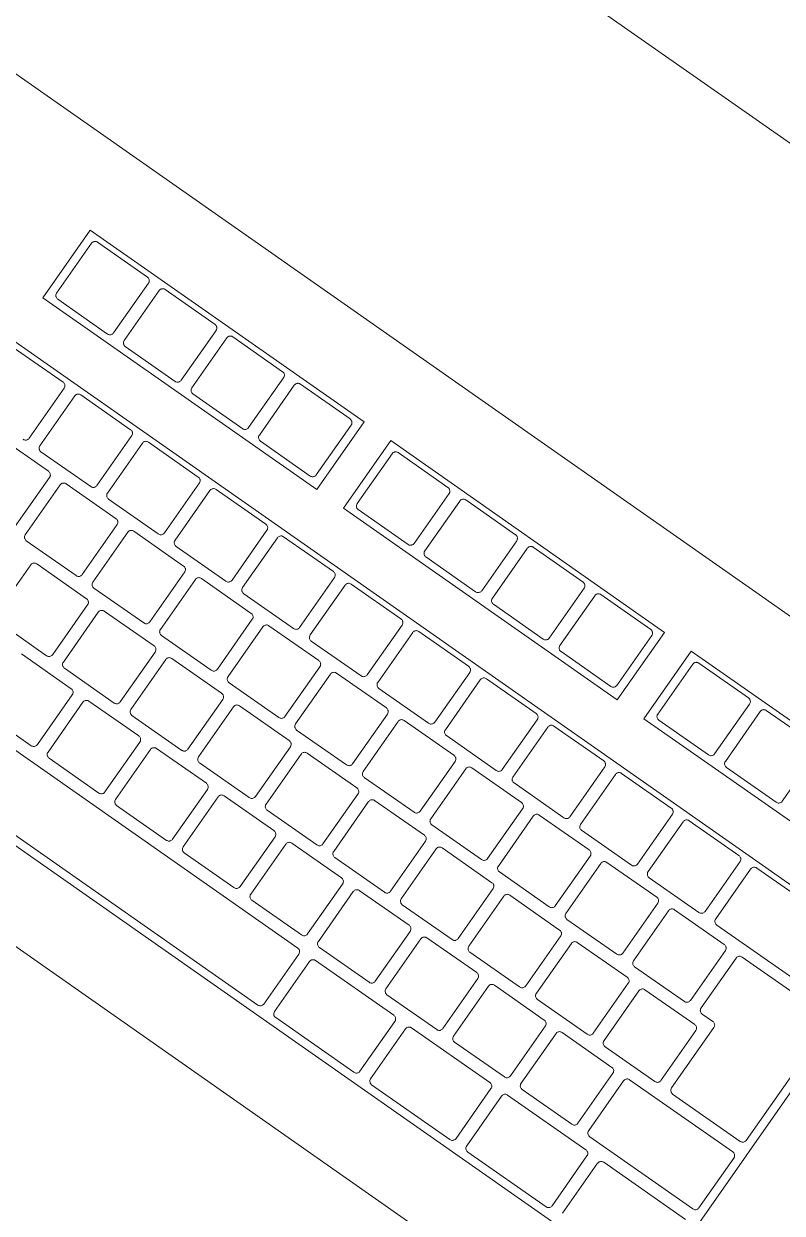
# Model space of a CAD drawing. Header units: inches. Extents: x 1 to 4637, y -664 to 702.
# Drawn here: x 2221.62 to 2228.5, y 386.54 to 397.32 of the extents above; entities that cross this region are included whole.
import ezdxf

# ---------------------------------------------------------------- set-up
doc = ezdxf.new("R2010")
doc.units = ezdxf.units.IN
doc.header["$MEASUREMENT"] = 0
doc.layers.add('I-FURN', color=30, linetype='Continuous', lineweight=9)

# ---------------------------------------------------------------- blocks, each defined once
blk = doc.blocks.new('Desk - Group 1 - No Side Chairs-2319773-New Construction - Tel_Data_Elec Plan')
at = {"layer": 'I-FURN'}
for p, q in [((28.985, -12.511), (14.15, -2.123)), ((16.832, -9.48), (18.977, -6.417)), ((18.977, -6.417), (28.201, -12.875)), ((19.409, -7.584), (18.667, -7.065)), ((18.229, -7.623), (18.545, -7.171)), ((18.6, -7.161), (19.535, -7.816)), ((19.781, -7.122), (19.464, -7.575)), ((19.561, -7.642), (19.877, -7.19)), ((19.932, -7.18), (20.642, -7.677)), ((10.432, -7.432), (25.267, -17.82)), ((19.174, -8.332), (18.238, -7.678)), ((20.28, -8.194), (19.57, -7.697)), ((20.651, -7.732), (20.335, -8.184)), ((17.371, -8.848), (18.116, -7.783)), ((18.171, -7.774), (18.784, -8.203)), ((19.545, -7.871), (19.229, -8.323)), ((20.432, -8.252), (20.748, -7.8)), ((20.803, -7.79), (21.513, -8.287)), ((19.325, -8.391), (19.642, -7.938)), ((19.697, -7.929), (20.148, -8.245)), ((18.794, -8.258), (18.41, -8.806)), ((20.158, -8.3), (19.841, -8.752)), ((18.574, -8.778), (18.89, -8.325)), ((18.945, -8.316), (19.397, -8.632)), ((19.938, -8.82), (20.255, -8.367)), ((20.309, -8.358), (20.761, -8.674)), ((21.151, -8.804), (20.441, -8.307)), ((21.522, -8.342), (21.206, -8.794)), ((21.302, -8.862), (21.619, -8.41)), ((21.674, -8.4), (22.383, -8.897)), ((19.786, -8.762), (19.335, -8.445)), ((19.406, -8.687), (19.09, -9.139)), ((20.771, -8.729), (20.454, -9.181)), ((19.035, -9.148), (18.583, -8.832)), ((19.186, -9.207), (19.503, -8.754)), ((19.558, -8.745), (20.009, -9.061)), ((20.551, -9.249), (20.867, -8.796)), ((20.922, -8.787), (21.374, -9.103)), ((18.154, -9.445), (17.38, -8.903)), ((18.419, -8.861), (18.516, -8.928)), ((20.399, -9.191), (19.948, -8.874)), ((22.022, -9.413), (21.312, -8.917)), ((17.319, -8.99), (18.384, -9.735)), ((18.526, -8.983), (18.209, -9.435)), ((18.306, -9.503), (18.623, -9.051)), ((18.677, -9.041), (19.129, -9.357)), ((22.393, -8.952), (22.076, -9.404)), ((22.173, -9.471), (22.49, -9.019)), ((22.545, -9.01), (25.608, -11.155)), ((20.019, -9.116), (19.702, -9.568)), ((21.383, -9.158), (21.067, -9.61)), ((19.648, -9.578), (19.196, -9.261)), ((19.799, -9.636), (20.116, -9.183)), ((20.171, -9.174), (20.622, -9.49)), ((21.164, -9.678), (21.48, -9.226)), ((21.535, -9.216), (21.986, -9.532)), ((21.012, -9.62), (20.56, -9.304)), ((26.055, -15.939), (16.832, -9.48)), ((19.139, -9.412), (18.822, -9.864)), ((18.919, -9.932), (19.235, -9.48)), ((19.29, -9.47), (19.742, -9.786)), ((18.022, -10.252), (16.958, -9.507)), ((18.767, -9.874), (18.316, -9.558)), ((20.632, -9.545), (20.315, -9.997)), ((21.996, -9.587), (21.68, -10.039)), ((25.247, -11.672), (22.183, -9.526)), ((20.26, -10.007), (19.809, -9.69)), ((20.412, -10.065), (20.729, -9.612)), ((20.783, -9.603), (21.235, -9.919)), ((21.776, -10.107), (22.093, -9.655)), ((22.148, -9.645), (22.599, -9.961)), ((18.393, -9.79), (18.077, -10.242)), ((21.625, -10.049), (21.173, -9.733)), ((16.561, -9.867), (19.044, -11.606)), ((18.173, -10.31), (18.49, -9.858)), ((18.545, -9.848), (18.996, -10.164)), ((19.751, -9.841), (19.435, -10.294)), ((19.531, -10.361), (19.848, -9.909)), ((19.903, -9.899), (20.354, -10.216)), ((19.38, -10.303), (18.928, -9.987)), ((21.245, -9.974), (20.928, -10.426)), ((22.609, -10.016), (22.292, -10.468)), ((20.873, -10.436), (20.422, -10.119)), ((21.025, -10.494), (21.341, -10.042)), ((21.396, -10.032), (21.848, -10.348)), ((22.389, -10.536), (22.706, -10.084)), ((22.761, -10.074), (23.212, -10.39)), ((19.006, -10.219), (18.689, -10.671)), ((22.237, -10.478), (21.786, -10.162)), ((18.786, -10.739), (19.103, -10.287)), ((19.158, -10.277), (19.609, -10.594)), ((20.364, -10.27), (20.047, -10.723)), ((20.144, -10.79), (20.461, -10.338)), ((20.516, -10.328), (20.967, -10.645)), ((18.635, -10.681), (18.183, -10.365)), ((19.993, -10.732), (19.541, -10.416)), ((21.857, -10.403), (21.541, -10.855)), ((23.222, -10.445), (22.905, -10.897)), ((18.615, -12.219), (16.132, -10.48)), ((21.486, -10.865), (21.034, -10.549)), ((21.637, -10.923), (21.954, -10.471)), ((22.009, -10.461), (22.46, -10.777)), ((23.002, -10.965), (23.318, -10.513)), ((23.373, -10.503), (23.825, -10.819)), ((19.619, -10.648), (19.302, -11.101)), ((22.85, -10.907), (22.399, -10.591)), ((19.399, -11.168), (19.716, -10.716)), ((19.77, -10.706), (20.222, -11.023)), ((20.977, -10.699), (20.66, -11.152)), ((20.757, -11.219), (21.074, -10.767)), ((21.128, -10.758), (21.58, -11.074)), ((17.473, -11.31), (17.79, -10.858)), ((17.845, -10.848), (18.296, -11.164)), ((19.247, -11.11), (18.796, -10.794)), ((20.605, -11.161), (20.154, -10.845)), ((22.47, -10.832), (22.153, -11.284)), ((22.622, -10.89), (23.073, -11.206)), ((23.834, -10.874), (23.518, -11.326)), ((22.311, -20.037), (9.36, -10.969)), ((22.099, -11.294), (21.647, -10.978)), ((22.25, -11.352), (22.567, -10.9)), ((23.615, -11.394), (23.931, -10.942)), ((23.986, -10.932), (24.438, -11.248)), ((20.232, -11.077), (19.915, -11.53)), ((23.463, -11.336), (23.011, -11.02)), ((20.012, -11.597), (20.328, -11.145)), ((20.383, -11.135), (20.835, -11.452)), ((21.59, -11.128), (21.273, -11.581)), ((21.37, -11.648), (21.686, -11.196)), ((21.741, -11.187), (22.193, -11.503)), ((18.306, -11.219), (17.989, -11.671)), ((18.086, -11.739), (18.403, -11.287)), ((18.458, -11.277), (18.909, -11.593)), ((19.86, -11.539), (19.409, -11.223)), ((21.218, -11.59), (20.767, -11.274)), ((23.083, -11.261), (22.766, -11.713)), ((23.234, -11.319), (23.686, -11.635)), ((24.447, -11.303), (24.131, -11.755)), ((17.935, -11.681), (17.483, -11.365)), ((22.711, -11.723), (22.26, -11.407)), ((22.863, -11.781), (23.18, -11.329)), ((24.227, -11.823), (24.544, -11.371)), ((24.599, -11.361), (25.05, -11.677)), ((20.844, -11.506), (20.528, -11.959)), ((24.076, -11.765), (23.624, -11.449)), ((19.044, -11.606), (18.615, -12.219)), ((20.624, -12.026), (20.941, -11.574)), ((20.996, -11.565), (21.447, -11.881)), ((22.202, -11.558), (21.886, -12.01)), ((21.982, -12.077), (22.299, -11.625)), ((22.354, -11.616), (22.805, -11.932)), ((18.919, -11.648), (18.602, -12.1)), ((20.473, -11.968), (20.021, -11.652)), ((21.831, -12.019), (21.379, -11.703)), ((23.696, -11.69), (23.379, -12.142)), ((23.847, -11.748), (24.299, -12.064)), ((18.547, -12.11), (18.096, -11.794)), ((18.857, -12.388), (19.286, -11.776)), ((19.286, -11.776), (21.769, -13.514)), ((23.324, -12.152), (22.873, -11.836)), ((23.476, -12.21), (23.792, -11.758)), ((18.973, -12.36), (19.29, -11.908)), ((19.344, -11.898), (19.796, -12.214)), ((21.457, -11.935), (21.14, -12.388)), ((24.688, -12.194), (24.237, -11.878)), ((21.237, -12.455), (21.554, -12.003)), ((21.609, -11.994), (22.06, -12.31)), ((22.815, -11.987), (22.498, -12.439)), ((22.595, -12.507), (22.912, -12.054)), ((22.967, -12.045), (23.418, -12.361)), ((21.086, -12.397), (20.634, -12.081)), ((22.444, -12.448), (21.992, -12.132)), ((24.308, -12.119), (23.992, -12.571)), ((24.46, -12.177), (24.911, -12.493)), ((19.806, -12.269), (19.489, -12.721)), ((23.937, -12.581), (23.485, -12.265)), ((24.088, -12.639), (24.405, -12.187)), ((21.34, -14.127), (18.857, -12.388)), ((19.586, -12.789), (19.902, -12.337)), ((19.957, -12.327), (20.409, -12.643)), ((22.07, -12.365), (21.753, -12.817)), ((19.434, -12.731), (18.983, -12.415)), ((21.85, -12.885), (22.167, -12.432)), ((22.221, -12.423), (22.673, -12.739)), ((23.428, -12.416), (23.111, -12.868)), ((23.208, -12.936), (23.525, -12.483)), ((23.579, -12.474), (24.031, -12.79)), ((21.698, -12.826), (21.247, -12.51)), ((23.056, -12.878), (22.605, -12.561)), ((24.921, -12.548), (24.604, -13)), ((20.418, -12.698), (20.102, -13.15)), ((24.55, -13.01), (24.098, -12.694)), ((20.198, -13.218), (20.515, -12.766)), ((20.57, -12.756), (21.021, -13.072)), ((22.683, -12.794), (22.366, -13.246)), ((20.047, -13.16), (19.595, -12.844)), ((22.311, -13.255), (21.86, -12.939)), ((22.463, -13.314), (22.779, -12.861)), ((22.834, -12.852), (23.286, -13.168)), ((24.041, -12.845), (23.724, -13.297)), ((23.821, -13.365), (24.137, -12.912)), ((24.192, -12.903), (24.644, -13.219)), ((23.669, -13.307), (23.218, -12.99)), ((21.031, -13.127), (20.714, -13.579)), ((20.811, -13.647), (21.128, -13.195)), ((21.183, -13.185), (21.634, -13.501)), ((23.295, -13.223), (22.979, -13.675)), ((20.66, -13.589), (20.208, -13.273)), ((22.924, -13.685), (22.472, -13.368)), ((23.075, -13.743), (23.392, -13.29)), ((23.447, -13.281), (23.898, -13.597)), ((24.653, -13.274), (24.337, -13.726)), ((24.433, -13.794), (24.75, -13.341)), ((24.282, -13.736), (23.83, -13.419)), ((21.644, -13.556), (21.327, -14.008)), ((21.769, -13.514), (21.34, -14.127)), ((21.582, -14.296), (22.011, -13.684)), ((22.011, -13.684), (24.494, -15.422)), ((23.908, -13.652), (23.591, -14.104)), ((21.272, -14.018), (20.821, -13.702)), ((23.537, -14.114), (23.085, -13.797)), ((23.688, -14.172), (24.005, -13.719)), ((24.06, -13.71), (24.511, -14.026)), ((21.698, -14.268), (22.015, -13.816)), ((22.07, -13.806), (22.521, -14.122)), ((24.895, -14.165), (24.443, -13.849)), ((24.521, -14.081), (24.204, -14.533)), ((22.531, -14.177), (22.214, -14.629)), ((24.149, -14.543), (23.698, -14.226)), ((24.301, -14.601), (24.618, -14.149)), ((24.065, -16.035), (21.582, -14.296)), ((22.159, -14.639), (21.708, -14.323)), ((22.311, -14.697), (22.628, -14.245)), ((22.682, -14.235), (23.134, -14.551)), ((23.144, -14.606), (22.827, -15.059)), ((23.295, -14.664), (23.747, -14.981)), ((24.762, -14.972), (24.311, -14.656)), ((22.772, -15.068), (22.321, -14.752)), ((22.924, -15.126), (23.24, -14.674)), ((23.756, -15.035), (23.44, -15.488)), ((23.908, -15.093), (24.359, -15.41)), ((23.385, -15.497), (22.933, -15.181)), ((23.536, -15.555), (23.853, -15.103)), ((24.369, -15.464), (24.052, -15.917)), ((24.494, -15.422), (24.065, -16.035)), ((23.998, -15.926), (23.546, -15.61))]:
    blk.add_line(p, q, dxfattribs=at)
for points in [[(18.545, -7.171), (18.548, -7.167), (18.554, -7.161), (18.565, -7.155), (18.577, -7.153), (18.589, -7.155), (18.597, -7.159), (18.6, -7.161)], [(19.877, -7.19), (19.88, -7.187), (19.886, -7.181), (19.897, -7.175), (19.909, -7.173), (19.921, -7.174), (19.929, -7.178), (19.932, -7.18)], [(19.464, -7.575), (19.462, -7.578), (19.456, -7.584), (19.445, -7.59), (19.433, -7.592), (19.42, -7.59), (19.413, -7.587), (19.409, -7.584)], [(18.116, -7.783), (18.119, -7.78), (18.124, -7.774), (18.135, -7.768), (18.148, -7.766), (18.16, -7.768), (18.168, -7.771), (18.171, -7.774)], [(20.748, -7.8), (20.751, -7.796), (20.756, -7.79), (20.767, -7.785), (20.78, -7.782), (20.792, -7.784), (20.8, -7.788), (20.803, -7.79)], [(19.642, -7.938), (19.644, -7.935), (19.65, -7.929), (19.661, -7.923), (19.673, -7.921), (19.686, -7.923), (19.693, -7.926), (19.697, -7.929)], [(20.335, -8.184), (20.332, -8.188), (20.327, -8.194), (20.316, -8.2), (20.303, -8.202), (20.291, -8.2), (20.283, -8.196), (20.28, -8.194)], [(18.89, -8.325), (18.893, -8.322), (18.898, -8.316), (18.91, -8.31), (18.922, -8.308), (18.934, -8.31), (18.942, -8.313), (18.945, -8.316)], [(19.229, -8.323), (19.226, -8.326), (19.22, -8.332), (19.209, -8.338), (19.197, -8.34), (19.185, -8.339), (19.177, -8.335), (19.174, -8.332)], [(20.255, -8.367), (20.257, -8.364), (20.263, -8.358), (20.274, -8.352), (20.286, -8.35), (20.299, -8.352), (20.306, -8.355), (20.309, -8.358)], [(21.619, -8.41), (21.621, -8.406), (21.627, -8.4), (21.638, -8.394), (21.651, -8.392), (21.663, -8.394), (21.67, -8.398), (21.674, -8.4)], [(18.41, -8.806), (18.407, -8.809), (18.404, -8.817), (18.402, -8.829), (18.404, -8.841), (18.41, -8.852), (18.416, -8.858), (18.419, -8.861)], [(19.503, -8.754), (19.505, -8.751), (19.511, -8.745), (19.522, -8.739), (19.535, -8.737), (19.547, -8.739), (19.555, -8.742), (19.558, -8.745)], [(19.841, -8.752), (19.839, -8.755), (19.833, -8.761), (19.822, -8.767), (19.81, -8.769), (19.797, -8.768), (19.79, -8.764), (19.786, -8.762)], [(20.867, -8.796), (20.87, -8.793), (20.876, -8.787), (20.887, -8.781), (20.899, -8.779), (20.911, -8.781), (20.919, -8.784), (20.922, -8.787)], [(21.206, -8.794), (21.203, -8.797), (21.197, -8.803), (21.186, -8.809), (21.174, -8.811), (21.162, -8.81), (21.154, -8.806), (21.151, -8.804)], [(18.623, -9.051), (18.625, -9.048), (18.631, -9.042), (18.642, -9.036), (18.654, -9.034), (18.666, -9.035), (18.674, -9.039), (18.677, -9.041)], [(22.49, -9.019), (22.492, -9.016), (22.498, -9.01), (22.509, -9.004), (22.521, -9.002), (22.534, -9.004), (22.541, -9.007), (22.545, -9.01)], [(19.09, -9.139), (19.087, -9.142), (19.082, -9.148), (19.071, -9.154), (19.058, -9.156), (19.046, -9.155), (19.038, -9.151), (19.035, -9.148)], [(20.116, -9.183), (20.118, -9.18), (20.124, -9.174), (20.135, -9.168), (20.147, -9.166), (20.16, -9.168), (20.167, -9.171), (20.171, -9.174)], [(20.454, -9.181), (20.452, -9.184), (20.446, -9.19), (20.435, -9.196), (20.423, -9.198), (20.41, -9.197), (20.403, -9.193), (20.399, -9.191)], [(21.48, -9.226), (21.483, -9.222), (21.488, -9.216), (21.499, -9.21), (21.512, -9.208), (21.524, -9.21), (21.532, -9.213), (21.535, -9.216)], [(18.209, -9.435), (18.207, -9.439), (18.201, -9.445), (18.19, -9.451), (18.178, -9.453), (18.165, -9.451), (18.158, -9.447), (18.154, -9.445)], [(19.235, -9.48), (19.238, -9.477), (19.243, -9.471), (19.254, -9.465), (19.267, -9.463), (19.279, -9.464), (19.287, -9.468), (19.29, -9.47)], [(22.076, -9.404), (22.074, -9.407), (22.068, -9.413), (22.057, -9.419), (22.045, -9.421), (22.032, -9.419), (22.025, -9.416), (22.022, -9.413)], [(19.702, -9.568), (19.7, -9.571), (19.694, -9.577), (19.683, -9.583), (19.671, -9.585), (19.659, -9.584), (19.651, -9.58), (19.648, -9.578)], [(20.729, -9.612), (20.731, -9.609), (20.737, -9.603), (20.748, -9.597), (20.76, -9.595), (20.773, -9.597), (20.78, -9.6), (20.783, -9.603)], [(21.067, -9.61), (21.064, -9.613), (21.059, -9.619), (21.048, -9.625), (21.035, -9.627), (21.023, -9.626), (21.015, -9.622), (21.012, -9.62)], [(22.093, -9.655), (22.095, -9.651), (22.101, -9.645), (22.112, -9.639), (22.124, -9.637), (22.137, -9.639), (22.144, -9.643), (22.148, -9.645)], [(18.49, -9.858), (18.492, -9.855), (18.498, -9.849), (18.509, -9.843), (18.521, -9.841), (18.534, -9.842), (18.541, -9.846), (18.545, -9.848)], [(18.822, -9.864), (18.82, -9.868), (18.814, -9.874), (18.803, -9.88), (18.791, -9.882), (18.778, -9.88), (18.77, -9.877), (18.767, -9.874)], [(19.848, -9.909), (19.85, -9.906), (19.856, -9.9), (19.867, -9.894), (19.879, -9.892), (19.892, -9.893), (19.899, -9.897), (19.903, -9.899)], [(20.315, -9.997), (20.313, -10), (20.307, -10.006), (20.296, -10.012), (20.284, -10.014), (20.271, -10.013), (20.264, -10.009), (20.26, -10.007)], [(21.341, -10.042), (21.344, -10.038), (21.349, -10.032), (21.361, -10.026), (21.373, -10.024), (21.385, -10.026), (21.393, -10.029), (21.396, -10.032)], [(21.68, -10.039), (21.677, -10.042), (21.671, -10.048), (21.66, -10.054), (21.648, -10.056), (21.636, -10.055), (21.628, -10.051), (21.625, -10.049)], [(22.706, -10.084), (22.708, -10.08), (22.714, -10.074), (22.725, -10.068), (22.737, -10.066), (22.75, -10.068), (22.757, -10.072), (22.761, -10.074)], [(18.077, -10.242), (18.074, -10.246), (18.069, -10.252), (18.058, -10.258), (18.045, -10.26), (18.033, -10.258), (18.025, -10.255), (18.022, -10.252)], [(19.103, -10.287), (19.105, -10.284), (19.111, -10.278), (19.122, -10.272), (19.134, -10.27), (19.147, -10.271), (19.154, -10.275), (19.158, -10.277)], [(19.435, -10.294), (19.432, -10.297), (19.427, -10.303), (19.416, -10.309), (19.403, -10.311), (19.391, -10.309), (19.383, -10.306), (19.38, -10.303)], [(20.461, -10.338), (20.463, -10.335), (20.469, -10.329), (20.48, -10.323), (20.492, -10.321), (20.505, -10.322), (20.512, -10.326), (20.516, -10.328)], [(20.928, -10.426), (20.926, -10.429), (20.92, -10.435), (20.909, -10.441), (20.897, -10.443), (20.884, -10.442), (20.877, -10.438), (20.873, -10.436)], [(21.954, -10.471), (21.956, -10.467), (21.962, -10.461), (21.973, -10.455), (21.986, -10.453), (21.998, -10.455), (22.006, -10.459), (22.009, -10.461)], [(22.292, -10.468), (22.29, -10.471), (22.284, -10.477), (22.273, -10.483), (22.261, -10.486), (22.248, -10.484), (22.241, -10.48), (22.237, -10.478)], [(23.318, -10.513), (23.321, -10.509), (23.327, -10.503), (23.338, -10.497), (23.35, -10.495), (23.362, -10.497), (23.37, -10.501), (23.373, -10.503)], [(18.689, -10.671), (18.687, -10.675), (18.681, -10.681), (18.67, -10.687), (18.658, -10.689), (18.646, -10.687), (18.638, -10.684), (18.635, -10.681)], [(19.716, -10.716), (19.718, -10.713), (19.724, -10.707), (19.735, -10.701), (19.747, -10.699), (19.759, -10.7), (19.767, -10.704), (19.77, -10.706)], [(20.047, -10.723), (20.045, -10.726), (20.039, -10.732), (20.028, -10.738), (20.016, -10.74), (20.004, -10.738), (19.996, -10.735), (19.993, -10.732)], [(21.074, -10.767), (21.076, -10.764), (21.082, -10.758), (21.093, -10.752), (21.105, -10.75), (21.117, -10.751), (21.125, -10.755), (21.128, -10.758)], [(17.79, -10.858), (17.792, -10.854), (17.798, -10.848), (17.809, -10.843), (17.821, -10.84), (17.834, -10.842), (17.841, -10.846), (17.845, -10.848)], [(21.541, -10.855), (21.538, -10.858), (21.533, -10.864), (21.522, -10.87), (21.509, -10.872), (21.497, -10.871), (21.489, -10.867), (21.486, -10.865)], [(22.567, -10.9), (22.569, -10.896), (22.575, -10.89), (22.586, -10.884), (22.598, -10.882), (22.611, -10.884), (22.618, -10.888), (22.622, -10.89)], [(22.905, -10.897), (22.903, -10.901), (22.897, -10.907), (22.886, -10.912), (22.874, -10.915), (22.861, -10.913), (22.854, -10.909), (22.85, -10.907)], [(23.931, -10.942), (23.934, -10.938), (23.939, -10.932), (23.95, -10.926), (23.963, -10.924), (23.975, -10.926), (23.983, -10.93), (23.986, -10.932)], [(19.302, -11.101), (19.3, -11.104), (19.294, -11.11), (19.283, -11.116), (19.271, -11.118), (19.258, -11.116), (19.251, -11.113), (19.247, -11.11)], [(20.328, -11.145), (20.331, -11.142), (20.336, -11.136), (20.347, -11.13), (20.36, -11.128), (20.372, -11.129), (20.38, -11.133), (20.383, -11.135)], [(20.66, -11.152), (20.658, -11.155), (20.652, -11.161), (20.641, -11.167), (20.629, -11.169), (20.616, -11.167), (20.609, -11.164), (20.605, -11.161)], [(21.686, -11.196), (21.689, -11.193), (21.694, -11.187), (21.705, -11.181), (21.718, -11.179), (21.73, -11.181), (21.738, -11.184), (21.741, -11.187)], [(18.403, -11.287), (18.405, -11.283), (18.411, -11.278), (18.422, -11.272), (18.434, -11.269), (18.446, -11.271), (18.454, -11.275), (18.458, -11.277)], [(22.153, -11.284), (22.151, -11.287), (22.145, -11.293), (22.134, -11.299), (22.122, -11.302), (22.11, -11.3), (22.102, -11.296), (22.099, -11.294)], [(23.18, -11.329), (23.182, -11.325), (23.188, -11.319), (23.199, -11.313), (23.211, -11.311), (23.224, -11.313), (23.231, -11.317), (23.234, -11.319)], [(23.518, -11.326), (23.515, -11.33), (23.51, -11.336), (23.499, -11.341), (23.486, -11.344), (23.474, -11.342), (23.466, -11.338), (23.463, -11.336)], [(24.544, -11.371), (24.546, -11.367), (24.552, -11.361), (24.563, -11.356), (24.575, -11.353), (24.588, -11.355), (24.595, -11.359), (24.599, -11.361)], [(19.915, -11.53), (19.913, -11.533), (19.907, -11.539), (19.896, -11.545), (19.884, -11.547), (19.871, -11.545), (19.863, -11.542), (19.86, -11.539)], [(20.941, -11.574), (20.943, -11.571), (20.949, -11.565), (20.96, -11.559), (20.972, -11.557), (20.985, -11.558), (20.992, -11.562), (20.996, -11.565)], [(21.273, -11.581), (21.271, -11.584), (21.265, -11.59), (21.254, -11.596), (21.242, -11.598), (21.229, -11.596), (21.222, -11.593), (21.218, -11.59)], [(22.299, -11.625), (22.301, -11.622), (22.307, -11.616), (22.318, -11.61), (22.33, -11.608), (22.343, -11.61), (22.35, -11.613), (22.354, -11.616)], [(17.989, -11.671), (17.987, -11.674), (17.983, -11.679), (17.974, -11.685), (17.964, -11.688), (17.954, -11.688), (17.944, -11.686), (17.937, -11.683), (17.935, -11.681)], [(18.096, -11.794), (18.093, -11.792), (18.088, -11.787), (18.082, -11.778), (18.079, -11.768), (18.079, -11.758), (18.081, -11.748), (18.084, -11.742), (18.086, -11.739)], [(22.766, -11.713), (22.764, -11.716), (22.758, -11.722), (22.747, -11.728), (22.735, -11.731), (22.722, -11.729), (22.715, -11.725), (22.711, -11.723)], [(23.792, -11.758), (23.795, -11.754), (23.8, -11.748), (23.812, -11.742), (23.824, -11.74), (23.836, -11.742), (23.844, -11.746), (23.847, -11.748)], [(24.131, -11.755), (24.128, -11.759), (24.122, -11.765), (24.111, -11.77), (24.099, -11.773), (24.087, -11.771), (24.079, -11.767), (24.076, -11.765)], [(19.29, -11.908), (19.292, -11.904), (19.298, -11.899), (19.309, -11.893), (19.321, -11.89), (19.333, -11.892), (19.341, -11.896), (19.344, -11.898)], [(20.528, -11.959), (20.525, -11.962), (20.52, -11.968), (20.509, -11.974), (20.496, -11.976), (20.484, -11.974), (20.476, -11.971), (20.473, -11.968)], [(21.554, -12.003), (21.556, -12), (21.562, -11.994), (21.573, -11.988), (21.585, -11.986), (21.598, -11.988), (21.605, -11.991), (21.609, -11.994)], [(21.886, -12.01), (21.883, -12.013), (21.878, -12.019), (21.867, -12.025), (21.854, -12.027), (21.842, -12.025), (21.834, -12.022), (21.831, -12.019)], [(22.912, -12.054), (22.914, -12.051), (22.92, -12.045), (22.931, -12.039), (22.943, -12.037), (22.956, -12.039), (22.963, -12.042), (22.967, -12.045)], [(18.602, -12.1), (18.6, -12.103), (18.596, -12.108), (18.587, -12.114), (18.577, -12.117), (18.567, -12.117), (18.556, -12.115), (18.55, -12.112), (18.547, -12.11)], [(23.379, -12.142), (23.377, -12.146), (23.371, -12.152), (23.36, -12.157), (23.348, -12.16), (23.335, -12.158), (23.328, -12.154), (23.324, -12.152)], [(24.405, -12.187), (24.407, -12.183), (24.413, -12.177), (24.424, -12.172), (24.437, -12.169), (24.449, -12.171), (24.457, -12.175), (24.46, -12.177)], [(18.983, -12.415), (18.98, -12.413), (18.975, -12.408), (18.969, -12.399), (18.966, -12.389), (18.966, -12.379), (18.968, -12.369), (18.971, -12.363), (18.973, -12.36)], [(19.902, -12.337), (19.905, -12.334), (19.91, -12.328), (19.921, -12.322), (19.934, -12.319), (19.946, -12.321), (19.954, -12.325), (19.957, -12.327)], [(21.14, -12.388), (21.138, -12.391), (21.132, -12.397), (21.121, -12.403), (21.109, -12.405), (21.097, -12.403), (21.089, -12.4), (21.086, -12.397)], [(22.167, -12.432), (22.169, -12.429), (22.175, -12.423), (22.186, -12.417), (22.198, -12.415), (22.21, -12.417), (22.218, -12.42), (22.221, -12.423)], [(22.498, -12.439), (22.496, -12.442), (22.49, -12.448), (22.479, -12.454), (22.467, -12.456), (22.455, -12.455), (22.447, -12.451), (22.444, -12.448)], [(23.525, -12.483), (23.527, -12.48), (23.533, -12.474), (23.544, -12.468), (23.556, -12.466), (23.568, -12.468), (23.576, -12.471), (23.579, -12.474)], [(23.992, -12.571), (23.989, -12.575), (23.984, -12.581), (23.973, -12.586), (23.96, -12.589), (23.948, -12.587), (23.94, -12.583), (23.937, -12.581)], [(19.489, -12.721), (19.487, -12.724), (19.482, -12.729), (19.474, -12.735), (19.464, -12.738), (19.454, -12.738), (19.443, -12.736), (19.437, -12.733), (19.434, -12.731)], [(19.595, -12.844), (19.593, -12.842), (19.587, -12.837), (19.582, -12.828), (19.579, -12.818), (19.578, -12.808), (19.581, -12.798), (19.584, -12.792), (19.586, -12.789)], [(20.515, -12.766), (20.517, -12.763), (20.523, -12.757), (20.534, -12.751), (20.546, -12.748), (20.559, -12.75), (20.567, -12.754), (20.57, -12.756)], [(21.753, -12.817), (21.751, -12.82), (21.745, -12.826), (21.734, -12.832), (21.722, -12.834), (21.709, -12.833), (21.702, -12.829), (21.698, -12.826)], [(22.779, -12.861), (22.782, -12.858), (22.787, -12.852), (22.798, -12.846), (22.811, -12.844), (22.823, -12.846), (22.831, -12.849), (22.834, -12.852)], [(23.111, -12.868), (23.109, -12.871), (23.103, -12.877), (23.092, -12.883), (23.08, -12.885), (23.067, -12.884), (23.06, -12.88), (23.056, -12.878)], [(24.137, -12.912), (24.14, -12.909), (24.145, -12.903), (24.156, -12.897), (24.169, -12.895), (24.181, -12.897), (24.189, -12.9), (24.192, -12.903)], [(24.604, -13), (24.602, -13.004), (24.596, -13.01), (24.585, -13.016), (24.573, -13.018), (24.561, -13.016), (24.553, -13.012), (24.55, -13.01)], [(20.102, -13.15), (20.1, -13.153), (20.095, -13.158), (20.087, -13.164), (20.077, -13.167), (20.066, -13.167), (20.056, -13.165), (20.05, -13.162), (20.047, -13.16)], [(20.208, -13.273), (20.205, -13.271), (20.2, -13.266), (20.194, -13.257), (20.191, -13.247), (20.191, -13.237), (20.193, -13.227), (20.197, -13.221), (20.198, -13.218)], [(21.128, -13.195), (21.13, -13.192), (21.136, -13.186), (21.147, -13.18), (21.159, -13.178), (21.172, -13.179), (21.179, -13.183), (21.183, -13.185)], [(22.366, -13.246), (22.364, -13.249), (22.358, -13.255), (22.347, -13.261), (22.335, -13.263), (22.322, -13.262), (22.315, -13.258), (22.311, -13.255)], [(23.392, -13.29), (23.394, -13.287), (23.4, -13.281), (23.411, -13.275), (23.423, -13.273), (23.436, -13.275), (23.443, -13.278), (23.447, -13.281)], [(23.724, -13.297), (23.722, -13.3), (23.716, -13.306), (23.705, -13.312), (23.693, -13.314), (23.68, -13.313), (23.673, -13.309), (23.669, -13.307)], [(20.714, -13.579), (20.713, -13.582), (20.708, -13.587), (20.699, -13.593), (20.69, -13.596), (20.679, -13.597), (20.669, -13.594), (20.663, -13.591), (20.66, -13.589)], [(20.821, -13.702), (20.818, -13.7), (20.813, -13.695), (20.807, -13.686), (20.804, -13.676), (20.804, -13.666), (20.806, -13.656), (20.809, -13.65), (20.811, -13.647)], [(22.979, -13.675), (22.976, -13.678), (22.971, -13.684), (22.96, -13.69), (22.947, -13.692), (22.935, -13.691), (22.927, -13.687), (22.924, -13.685)], [(22.015, -13.816), (22.017, -13.813), (22.023, -13.807), (22.034, -13.801), (22.046, -13.799), (22.059, -13.8), (22.066, -13.804), (22.07, -13.806)], [(24.005, -13.719), (24.007, -13.716), (24.013, -13.71), (24.024, -13.704), (24.036, -13.702), (24.049, -13.704), (24.056, -13.707), (24.06, -13.71)], [(24.337, -13.726), (24.334, -13.729), (24.329, -13.735), (24.318, -13.741), (24.305, -13.743), (24.293, -13.742), (24.285, -13.738), (24.282, -13.736)], [(21.327, -14.008), (21.325, -14.011), (21.321, -14.016), (21.312, -14.022), (21.302, -14.025), (21.292, -14.026), (21.282, -14.023), (21.275, -14.02), (21.272, -14.018)], [(23.591, -14.104), (23.589, -14.107), (23.583, -14.113), (23.572, -14.119), (23.56, -14.121), (23.548, -14.12), (23.54, -14.116), (23.537, -14.114)], [(22.628, -14.245), (22.63, -14.242), (22.636, -14.236), (22.646, -14.23), (22.659, -14.228), (22.671, -14.229), (22.679, -14.233), (22.682, -14.235)], [(24.618, -14.149), (24.62, -14.145), (24.626, -14.139), (24.637, -14.133), (24.649, -14.131), (24.661, -14.133), (24.669, -14.136), (24.672, -14.139)], [(21.708, -14.323), (21.705, -14.321), (21.7, -14.316), (21.694, -14.307), (21.691, -14.297), (21.691, -14.287), (21.693, -14.277), (21.696, -14.271), (21.698, -14.268)], [(24.204, -14.533), (24.202, -14.536), (24.196, -14.542), (24.185, -14.548), (24.173, -14.55), (24.16, -14.549), (24.153, -14.545), (24.149, -14.543)], [(22.214, -14.629), (22.212, -14.632), (22.208, -14.637), (22.199, -14.643), (22.189, -14.646), (22.179, -14.647), (22.168, -14.644), (22.162, -14.641), (22.159, -14.639)], [(23.24, -14.674), (23.243, -14.671), (23.248, -14.665), (23.259, -14.659), (23.271, -14.657), (23.284, -14.658), (23.292, -14.662), (23.295, -14.664)], [(22.321, -14.752), (22.318, -14.75), (22.312, -14.745), (22.307, -14.736), (22.304, -14.726), (22.303, -14.716), (22.306, -14.706), (22.309, -14.7), (22.311, -14.697)], [(22.827, -15.059), (22.825, -15.061), (22.82, -15.066), (22.812, -15.072), (22.802, -15.075), (22.792, -15.076), (22.781, -15.073), (22.775, -15.07), (22.772, -15.068)], [(23.853, -15.103), (23.855, -15.1), (23.861, -15.094), (23.872, -15.088), (23.884, -15.086), (23.897, -15.087), (23.904, -15.091), (23.908, -15.093)], [(22.933, -15.181), (22.93, -15.179), (22.925, -15.174), (22.92, -15.165), (22.917, -15.155), (22.916, -15.145), (22.919, -15.135), (22.922, -15.129), (22.924, -15.126)], [(23.44, -15.488), (23.438, -15.49), (23.433, -15.495), (23.425, -15.501), (23.415, -15.504), (23.404, -15.505), (23.394, -15.503), (23.388, -15.499), (23.385, -15.497)], [(23.546, -15.61), (23.543, -15.608), (23.538, -15.603), (23.532, -15.594), (23.529, -15.584), (23.529, -15.574), (23.531, -15.564), (23.534, -15.558), (23.536, -15.555)], [(24.052, -15.917), (24.05, -15.919), (24.046, -15.924), (24.037, -15.93), (24.028, -15.933), (24.017, -15.934), (24.007, -15.932), (24, -15.928), (23.998, -15.926)]]:
    blk.add_open_spline(points, degree=3, dxfattribs=at)
for points, knots in [([(18.238, -7.678), (18.235, -7.675), (18.229, -7.669), (18.222, -7.656), (18.221, -7.64), (18.225, -7.628), (18.229, -7.623)], [0, 0, 0, 0, 0.2, 0.4, 0.7, 1, 1, 1, 1]), ([(19.57, -7.697), (19.567, -7.695), (19.561, -7.689), (19.554, -7.676), (19.553, -7.659), (19.557, -7.647), (19.561, -7.642)], [0, 0, 0, 0, 0.2, 0.4, 0.7, 1, 1, 1, 1]), ([(20.642, -7.677), (20.645, -7.68), (20.651, -7.685), (20.658, -7.698), (20.66, -7.715), (20.655, -7.727), (20.651, -7.732)], [0, 0, 0, 0, 0.2, 0.4, 0.7, 1, 1, 1, 1]), ([(19.535, -7.816), (19.539, -7.818), (19.545, -7.824), (19.552, -7.837), (19.553, -7.854), (19.549, -7.866), (19.545, -7.871)], [0, 0, 0, 0, 0.2, 0.4, 0.7, 1, 1, 1, 1]), ([(18.784, -8.203), (18.787, -8.205), (18.793, -8.211), (18.8, -8.224), (18.802, -8.241), (18.797, -8.253), (18.794, -8.258)], [0, 0, 0, 0, 0.2, 0.4, 0.7, 1, 1, 1, 1]), ([(20.148, -8.245), (20.152, -8.247), (20.158, -8.253), (20.165, -8.266), (20.166, -8.283), (20.161, -8.295), (20.158, -8.3)], [0, 0, 0, 0, 0.2, 0.4, 0.7, 1, 1, 1, 1]), ([(20.441, -8.307), (20.438, -8.304), (20.432, -8.299), (20.425, -8.286), (20.423, -8.269), (20.428, -8.257), (20.432, -8.252)], [0, 0, 0, 0, 0.2, 0.4, 0.7, 1, 1, 1, 1]), ([(21.513, -8.287), (21.516, -8.289), (21.522, -8.295), (21.529, -8.308), (21.53, -8.325), (21.526, -8.337), (21.522, -8.342)], [0, 0, 0, 0, 0.2, 0.4, 0.7, 1, 1, 1, 1]), ([(19.335, -8.445), (19.332, -8.443), (19.326, -8.437), (19.319, -8.424), (19.317, -8.407), (19.322, -8.396), (19.325, -8.391)], [0, 0, 0, 0, 0.2, 0.4, 0.7, 1, 1, 1, 1]), ([(19.397, -8.632), (19.4, -8.634), (19.406, -8.64), (19.413, -8.653), (19.415, -8.67), (19.41, -8.682), (19.406, -8.687)], [0, 0, 0, 0, 0.2, 0.4, 0.7, 1, 1, 1, 1]), ([(20.761, -8.674), (20.764, -8.676), (20.77, -8.682), (20.777, -8.695), (20.779, -8.712), (20.774, -8.724), (20.771, -8.729)], [0, 0, 0, 0, 0.2, 0.4, 0.7, 1, 1, 1, 1]), ([(18.583, -8.832), (18.58, -8.83), (18.574, -8.824), (18.569, -8.814), (18.566, -8.804), (18.567, -8.791), (18.57, -8.783), (18.574, -8.778)], [0, 0, 0, 0, 0.2, 0.4, 0.55, 0.7, 1, 1, 1, 1]), ([(19.948, -8.874), (19.944, -8.872), (19.938, -8.866), (19.931, -8.853), (19.93, -8.836), (19.934, -8.825), (19.938, -8.82)], [0, 0, 0, 0, 0.2, 0.4, 0.7, 1, 1, 1, 1]), ([(18.516, -8.928), (18.52, -8.931), (18.526, -8.937), (18.531, -8.947), (18.533, -8.957), (18.533, -8.969), (18.529, -8.978), (18.526, -8.983)], [0, 0, 0, 0, 0.2, 0.4, 0.55, 0.7, 1, 1, 1, 1]), ([(21.312, -8.917), (21.309, -8.914), (21.303, -8.908), (21.296, -8.895), (21.294, -8.879), (21.299, -8.867), (21.302, -8.862)], [0, 0, 0, 0, 0.2, 0.4, 0.7, 1, 1, 1, 1]), ([(22.383, -8.897), (22.387, -8.899), (22.393, -8.905), (22.4, -8.918), (22.401, -8.935), (22.397, -8.946), (22.393, -8.952)], [0, 0, 0, 0, 0.2, 0.4, 0.7, 1, 1, 1, 1]), ([(20.009, -9.061), (20.013, -9.063), (20.019, -9.069), (20.026, -9.082), (20.027, -9.099), (20.023, -9.111), (20.019, -9.116)], [0, 0, 0, 0, 0.2, 0.4, 0.7, 1, 1, 1, 1]), ([(21.374, -9.103), (21.377, -9.105), (21.383, -9.111), (21.39, -9.124), (21.392, -9.141), (21.387, -9.153), (21.383, -9.158)], [0, 0, 0, 0, 0.2, 0.4, 0.7, 1, 1, 1, 1]), ([(19.196, -9.261), (19.193, -9.259), (19.187, -9.253), (19.181, -9.243), (19.179, -9.233), (19.179, -9.22), (19.183, -9.212), (19.186, -9.207)], [0, 0, 0, 0, 0.2, 0.4, 0.55, 0.7, 1, 1, 1, 1]), ([(20.56, -9.304), (20.557, -9.301), (20.551, -9.295), (20.544, -9.282), (20.543, -9.266), (20.547, -9.254), (20.551, -9.249)], [0, 0, 0, 0, 0.2, 0.4, 0.7, 1, 1, 1, 1]), ([(19.129, -9.357), (19.132, -9.36), (19.138, -9.366), (19.144, -9.376), (19.146, -9.386), (19.146, -9.398), (19.142, -9.407), (19.139, -9.412)], [0, 0, 0, 0, 0.2, 0.4, 0.55, 0.7, 1, 1, 1, 1]), ([(22.183, -9.526), (22.179, -9.524), (22.173, -9.518), (22.166, -9.505), (22.165, -9.488), (22.17, -9.477), (22.173, -9.471)], [0, 0, 0, 0, 0.2, 0.4, 0.7, 1, 1, 1, 1]), ([(18.316, -9.558), (18.312, -9.556), (18.306, -9.55), (18.301, -9.54), (18.299, -9.529), (18.299, -9.517), (18.302, -9.508), (18.306, -9.503)], [0, 0, 0, 0, 0.2, 0.4, 0.55, 0.7, 1, 1, 1, 1]), ([(20.622, -9.49), (20.626, -9.492), (20.632, -9.498), (20.638, -9.511), (20.64, -9.528), (20.635, -9.54), (20.632, -9.545)], [0, 0, 0, 0, 0.2, 0.4, 0.7, 1, 1, 1, 1]), ([(21.986, -9.532), (21.99, -9.534), (21.996, -9.54), (22.003, -9.553), (22.004, -9.57), (22, -9.582), (21.996, -9.587)], [0, 0, 0, 0, 0.2, 0.4, 0.7, 1, 1, 1, 1]), ([(19.809, -9.69), (19.805, -9.688), (19.799, -9.682), (19.794, -9.672), (19.792, -9.662), (19.792, -9.649), (19.796, -9.641), (19.799, -9.636)], [0, 0, 0, 0, 0.2, 0.4, 0.55, 0.7, 1, 1, 1, 1]), ([(21.173, -9.733), (21.17, -9.73), (21.164, -9.724), (21.157, -9.711), (21.155, -9.695), (21.16, -9.683), (21.164, -9.678)], [0, 0, 0, 0, 0.2, 0.4, 0.7, 1, 1, 1, 1]), ([(18.384, -9.735), (18.387, -9.738), (18.393, -9.744), (18.398, -9.754), (18.401, -9.764), (18.4, -9.776), (18.397, -9.785), (18.393, -9.79)], [0, 0, 0, 0, 0.2, 0.4, 0.55, 0.7, 1, 1, 1, 1]), ([(19.742, -9.786), (19.745, -9.789), (19.751, -9.795), (19.756, -9.805), (19.759, -9.815), (19.758, -9.827), (19.755, -9.836), (19.751, -9.841)], [0, 0, 0, 0, 0.2, 0.4, 0.55, 0.7, 1, 1, 1, 1]), ([(21.235, -9.919), (21.238, -9.921), (21.244, -9.927), (21.251, -9.94), (21.253, -9.957), (21.248, -9.969), (21.245, -9.974)], [0, 0, 0, 0, 0.2, 0.4, 0.7, 1, 1, 1, 1]), ([(18.928, -9.987), (18.925, -9.985), (18.919, -9.979), (18.913, -9.969), (18.911, -9.958), (18.912, -9.946), (18.915, -9.937), (18.919, -9.932)], [0, 0, 0, 0, 0.2, 0.4, 0.55, 0.7, 1, 1, 1, 1]), ([(22.599, -9.961), (22.603, -9.963), (22.609, -9.969), (22.616, -9.982), (22.617, -9.999), (22.612, -10.011), (22.609, -10.016)], [0, 0, 0, 0, 0.2, 0.4, 0.7, 1, 1, 1, 1]), ([(20.422, -10.119), (20.418, -10.117), (20.412, -10.111), (20.407, -10.101), (20.405, -10.091), (20.405, -10.079), (20.408, -10.07), (20.412, -10.065)], [0, 0, 0, 0, 0.2, 0.4, 0.55, 0.7, 1, 1, 1, 1]), ([(21.786, -10.162), (21.783, -10.159), (21.777, -10.153), (21.77, -10.14), (21.768, -10.124), (21.773, -10.112), (21.776, -10.107)], [0, 0, 0, 0, 0.2, 0.4, 0.7, 1, 1, 1, 1]), ([(18.996, -10.164), (19, -10.167), (19.006, -10.173), (19.011, -10.183), (19.013, -10.193), (19.013, -10.206), (19.01, -10.214), (19.006, -10.219)], [0, 0, 0, 0, 0.2, 0.4, 0.55, 0.7, 1, 1, 1, 1]), ([(20.354, -10.216), (20.358, -10.218), (20.364, -10.224), (20.369, -10.234), (20.371, -10.244), (20.371, -10.257), (20.368, -10.265), (20.364, -10.27)], [0, 0, 0, 0, 0.2, 0.4, 0.55, 0.7, 1, 1, 1, 1]), ([(18.183, -10.365), (18.18, -10.363), (18.174, -10.357), (18.168, -10.346), (18.166, -10.336), (18.166, -10.324), (18.17, -10.315), (18.173, -10.31)], [0, 0, 0, 0, 0.2, 0.4, 0.55, 0.7, 1, 1, 1, 1]), ([(21.848, -10.348), (21.851, -10.35), (21.857, -10.356), (21.864, -10.369), (21.866, -10.386), (21.861, -10.398), (21.857, -10.403)], [0, 0, 0, 0, 0.2, 0.4, 0.7, 1, 1, 1, 1]), ([(19.541, -10.416), (19.538, -10.414), (19.532, -10.408), (19.526, -10.398), (19.524, -10.387), (19.524, -10.375), (19.528, -10.366), (19.531, -10.361)], [0, 0, 0, 0, 0.2, 0.4, 0.55, 0.7, 1, 1, 1, 1]), ([(23.212, -10.39), (23.215, -10.392), (23.221, -10.398), (23.228, -10.411), (23.23, -10.428), (23.225, -10.44), (23.222, -10.445)], [0, 0, 0, 0, 0.2, 0.4, 0.7, 1, 1, 1, 1]), ([(21.034, -10.549), (21.031, -10.546), (21.025, -10.54), (21.02, -10.53), (21.017, -10.52), (21.018, -10.508), (21.021, -10.499), (21.025, -10.494)], [0, 0, 0, 0, 0.2, 0.4, 0.55, 0.7, 1, 1, 1, 1]), ([(22.399, -10.591), (22.395, -10.588), (22.389, -10.582), (22.382, -10.57), (22.381, -10.553), (22.385, -10.541), (22.389, -10.536)], [0, 0, 0, 0, 0.2, 0.4, 0.7, 1, 1, 1, 1]), ([(19.609, -10.594), (19.613, -10.596), (19.619, -10.602), (19.624, -10.612), (19.626, -10.622), (19.626, -10.635), (19.622, -10.643), (19.619, -10.648)], [0, 0, 0, 0, 0.2, 0.4, 0.55, 0.7, 1, 1, 1, 1]), ([(20.967, -10.645), (20.971, -10.647), (20.977, -10.653), (20.982, -10.663), (20.984, -10.673), (20.984, -10.686), (20.98, -10.694), (20.977, -10.699)], [0, 0, 0, 0, 0.2, 0.4, 0.55, 0.7, 1, 1, 1, 1]), ([(18.796, -10.794), (18.792, -10.792), (18.786, -10.786), (18.781, -10.776), (18.779, -10.765), (18.779, -10.753), (18.783, -10.744), (18.786, -10.739)], [0, 0, 0, 0, 0.2, 0.4, 0.55, 0.7, 1, 1, 1, 1]), ([(22.46, -10.777), (22.464, -10.779), (22.47, -10.785), (22.477, -10.798), (22.478, -10.815), (22.474, -10.827), (22.47, -10.832)], [0, 0, 0, 0, 0.2, 0.4, 0.7, 1, 1, 1, 1]), ([(20.154, -10.845), (20.15, -10.843), (20.144, -10.837), (20.139, -10.827), (20.137, -10.817), (20.137, -10.804), (20.141, -10.795), (20.144, -10.79)], [0, 0, 0, 0, 0.2, 0.4, 0.55, 0.7, 1, 1, 1, 1]), ([(23.825, -10.819), (23.828, -10.822), (23.834, -10.827), (23.841, -10.84), (23.843, -10.857), (23.838, -10.869), (23.834, -10.874)], [0, 0, 0, 0, 0.2, 0.4, 0.7, 1, 1, 1, 1]), ([(21.647, -10.978), (21.644, -10.975), (21.638, -10.969), (21.632, -10.959), (21.63, -10.949), (21.63, -10.937), (21.634, -10.928), (21.637, -10.923)], [0, 0, 0, 0, 0.2, 0.4, 0.55, 0.7, 1, 1, 1, 1]), ([(23.011, -11.02), (23.008, -11.017), (23.002, -11.012), (22.995, -10.999), (22.994, -10.982), (22.998, -10.97), (23.002, -10.965)], [0, 0, 0, 0, 0.2, 0.4, 0.7, 1, 1, 1, 1]), ([(20.222, -11.023), (20.225, -11.025), (20.231, -11.031), (20.237, -11.041), (20.239, -11.051), (20.239, -11.064), (20.235, -11.072), (20.232, -11.077)], [0, 0, 0, 0, 0.2, 0.4, 0.55, 0.7, 1, 1, 1, 1]), ([(21.58, -11.074), (21.583, -11.076), (21.589, -11.082), (21.595, -11.092), (21.597, -11.102), (21.597, -11.115), (21.593, -11.123), (21.59, -11.128)], [0, 0, 0, 0, 0.2, 0.4, 0.55, 0.7, 1, 1, 1, 1]), ([(18.296, -11.164), (18.3, -11.167), (18.306, -11.173), (18.311, -11.183), (18.313, -11.193), (18.313, -11.205), (18.309, -11.214), (18.306, -11.219)], [0, 0, 0, 0, 0.2, 0.4, 0.55, 0.7, 1, 1, 1, 1]), ([(19.409, -11.223), (19.405, -11.221), (19.399, -11.215), (19.394, -11.205), (19.392, -11.194), (19.392, -11.182), (19.395, -11.173), (19.399, -11.168)], [0, 0, 0, 0, 0.2, 0.4, 0.55, 0.7, 1, 1, 1, 1]), ([(23.073, -11.206), (23.077, -11.208), (23.083, -11.214), (23.089, -11.227), (23.091, -11.244), (23.086, -11.256), (23.083, -11.261)], [0, 0, 0, 0, 0.2, 0.4, 0.7, 1, 1, 1, 1]), ([(20.767, -11.274), (20.763, -11.272), (20.757, -11.266), (20.752, -11.256), (20.75, -11.246), (20.75, -11.233), (20.753, -11.224), (20.757, -11.219)], [0, 0, 0, 0, 0.2, 0.4, 0.55, 0.7, 1, 1, 1, 1]), ([(24.438, -11.248), (24.441, -11.251), (24.447, -11.256), (24.454, -11.269), (24.455, -11.286), (24.451, -11.298), (24.447, -11.303)], [0, 0, 0, 0, 0.2, 0.4, 0.7, 1, 1, 1, 1]), ([(22.26, -11.407), (22.256, -11.404), (22.25, -11.398), (22.245, -11.388), (22.243, -11.378), (22.243, -11.366), (22.247, -11.357), (22.25, -11.352)], [0, 0, 0, 0, 0.2, 0.4, 0.55, 0.7, 1, 1, 1, 1]), ([(23.624, -11.449), (23.621, -11.446), (23.615, -11.441), (23.608, -11.428), (23.606, -11.411), (23.611, -11.399), (23.615, -11.394)], [0, 0, 0, 0, 0.2, 0.4, 0.7, 1, 1, 1, 1]), ([(20.835, -11.452), (20.838, -11.454), (20.844, -11.46), (20.849, -11.47), (20.852, -11.48), (20.851, -11.493), (20.848, -11.501), (20.844, -11.506)], [0, 0, 0, 0, 0.2, 0.4, 0.55, 0.7, 1, 1, 1, 1]), ([(22.193, -11.503), (22.196, -11.505), (22.202, -11.511), (22.207, -11.521), (22.21, -11.531), (22.209, -11.544), (22.206, -11.553), (22.202, -11.558)], [0, 0, 0, 0, 0.2, 0.4, 0.55, 0.7, 1, 1, 1, 1]), ([(18.909, -11.593), (18.913, -11.596), (18.919, -11.602), (18.924, -11.612), (18.926, -11.622), (18.926, -11.634), (18.922, -11.643), (18.919, -11.648)], [0, 0, 0, 0, 0.2, 0.4, 0.55, 0.7, 1, 1, 1, 1]), ([(20.021, -11.652), (20.018, -11.65), (20.012, -11.644), (20.006, -11.634), (20.004, -11.623), (20.005, -11.611), (20.008, -11.602), (20.012, -11.597)], [0, 0, 0, 0, 0.2, 0.4, 0.55, 0.7, 1, 1, 1, 1]), ([(23.686, -11.635), (23.689, -11.638), (23.695, -11.643), (23.702, -11.656), (23.704, -11.673), (23.699, -11.685), (23.696, -11.69)], [0, 0, 0, 0, 0.2, 0.4, 0.7, 1, 1, 1, 1]), ([(21.379, -11.703), (21.376, -11.701), (21.37, -11.695), (21.365, -11.685), (21.362, -11.675), (21.363, -11.662), (21.366, -11.653), (21.37, -11.648)], [0, 0, 0, 0, 0.2, 0.4, 0.55, 0.7, 1, 1, 1, 1]), ([(22.873, -11.836), (22.869, -11.833), (22.863, -11.827), (22.858, -11.817), (22.856, -11.807), (22.856, -11.795), (22.859, -11.786), (22.863, -11.781)], [0, 0, 0, 0, 0.2, 0.4, 0.55, 0.7, 1, 1, 1, 1]), ([(24.237, -11.878), (24.234, -11.875), (24.228, -11.87), (24.221, -11.857), (24.219, -11.84), (24.224, -11.828), (24.227, -11.823)], [0, 0, 0, 0, 0.2, 0.4, 0.7, 1, 1, 1, 1]), ([(21.447, -11.881), (21.451, -11.883), (21.457, -11.889), (21.462, -11.899), (21.464, -11.909), (21.464, -11.922), (21.461, -11.93), (21.457, -11.935)], [0, 0, 0, 0, 0.2, 0.4, 0.55, 0.7, 1, 1, 1, 1]), ([(22.805, -11.932), (22.809, -11.934), (22.815, -11.94), (22.82, -11.95), (22.822, -11.96), (22.822, -11.973), (22.819, -11.982), (22.815, -11.987)], [0, 0, 0, 0, 0.2, 0.4, 0.55, 0.7, 1, 1, 1, 1]), ([(20.634, -12.081), (20.631, -12.079), (20.625, -12.073), (20.619, -12.063), (20.617, -12.053), (20.617, -12.04), (20.621, -12.031), (20.624, -12.026)], [0, 0, 0, 0, 0.2, 0.4, 0.55, 0.7, 1, 1, 1, 1]), ([(24.299, -12.064), (24.302, -12.067), (24.308, -12.072), (24.315, -12.085), (24.317, -12.102), (24.312, -12.114), (24.308, -12.119)], [0, 0, 0, 0, 0.2, 0.4, 0.7, 1, 1, 1, 1]), ([(21.992, -12.132), (21.989, -12.13), (21.983, -12.124), (21.977, -12.114), (21.975, -12.104), (21.975, -12.091), (21.979, -12.082), (21.982, -12.077)], [0, 0, 0, 0, 0.2, 0.4, 0.55, 0.7, 1, 1, 1, 1]), ([(19.796, -12.214), (19.799, -12.217), (19.806, -12.223), (19.811, -12.233), (19.813, -12.243), (19.813, -12.255), (19.809, -12.264), (19.806, -12.269)], [0, 0, 0, 0, 0.2, 0.4, 0.55, 0.7, 1, 1, 1, 1]), ([(23.485, -12.265), (23.482, -12.262), (23.476, -12.257), (23.471, -12.246), (23.468, -12.236), (23.469, -12.224), (23.472, -12.215), (23.476, -12.21)], [0, 0, 0, 0, 0.2, 0.4, 0.55, 0.7, 1, 1, 1, 1]), ([(22.06, -12.31), (22.064, -12.312), (22.07, -12.318), (22.075, -12.328), (22.077, -12.338), (22.077, -12.351), (22.073, -12.36), (22.07, -12.365)], [0, 0, 0, 0, 0.2, 0.4, 0.55, 0.7, 1, 1, 1, 1]), ([(23.418, -12.361), (23.422, -12.363), (23.428, -12.369), (23.433, -12.379), (23.435, -12.389), (23.435, -12.402), (23.431, -12.411), (23.428, -12.416)], [0, 0, 0, 0, 0.2, 0.4, 0.55, 0.7, 1, 1, 1, 1]), ([(21.247, -12.51), (21.243, -12.508), (21.237, -12.502), (21.232, -12.492), (21.23, -12.482), (21.23, -12.469), (21.234, -12.46), (21.237, -12.455)], [0, 0, 0, 0, 0.2, 0.4, 0.55, 0.7, 1, 1, 1, 1]), ([(22.605, -12.561), (22.601, -12.559), (22.595, -12.553), (22.59, -12.543), (22.588, -12.533), (22.588, -12.52), (22.592, -12.512), (22.595, -12.507)], [0, 0, 0, 0, 0.2, 0.4, 0.55, 0.7, 1, 1, 1, 1]), ([(20.409, -12.643), (20.412, -12.646), (20.418, -12.652), (20.424, -12.662), (20.426, -12.672), (20.425, -12.684), (20.422, -12.693), (20.418, -12.698)], [0, 0, 0, 0, 0.2, 0.4, 0.55, 0.7, 1, 1, 1, 1]), ([(24.098, -12.694), (24.095, -12.691), (24.089, -12.686), (24.083, -12.675), (24.081, -12.665), (24.081, -12.653), (24.085, -12.644), (24.088, -12.639)], [0, 0, 0, 0, 0.2, 0.4, 0.55, 0.7, 1, 1, 1, 1]), ([(22.673, -12.739), (22.676, -12.741), (22.682, -12.747), (22.688, -12.757), (22.69, -12.767), (22.69, -12.78), (22.686, -12.789), (22.683, -12.794)], [0, 0, 0, 0, 0.2, 0.4, 0.55, 0.7, 1, 1, 1, 1]), ([(24.031, -12.79), (24.034, -12.792), (24.04, -12.798), (24.046, -12.808), (24.048, -12.818), (24.048, -12.831), (24.044, -12.84), (24.041, -12.845)], [0, 0, 0, 0, 0.2, 0.4, 0.55, 0.7, 1, 1, 1, 1]), ([(21.86, -12.939), (21.856, -12.937), (21.85, -12.931), (21.845, -12.921), (21.843, -12.911), (21.843, -12.898), (21.846, -12.889), (21.85, -12.885)], [0, 0, 0, 0, 0.2, 0.4, 0.55, 0.7, 1, 1, 1, 1]), ([(23.218, -12.99), (23.214, -12.988), (23.208, -12.982), (23.203, -12.972), (23.201, -12.962), (23.201, -12.949), (23.204, -12.941), (23.208, -12.936)], [0, 0, 0, 0, 0.2, 0.4, 0.55, 0.7, 1, 1, 1, 1]), ([(21.021, -13.072), (21.025, -13.075), (21.031, -13.081), (21.036, -13.091), (21.038, -13.101), (21.038, -13.114), (21.035, -13.122), (21.031, -13.127)], [0, 0, 0, 0, 0.2, 0.4, 0.55, 0.7, 1, 1, 1, 1]), ([(23.286, -13.168), (23.289, -13.17), (23.295, -13.176), (23.3, -13.186), (23.303, -13.196), (23.302, -13.209), (23.299, -13.218), (23.295, -13.223)], [0, 0, 0, 0, 0.2, 0.4, 0.55, 0.7, 1, 1, 1, 1]), ([(24.644, -13.219), (24.647, -13.221), (24.653, -13.227), (24.658, -13.237), (24.661, -13.248), (24.66, -13.26), (24.657, -13.269), (24.653, -13.274)], [0, 0, 0, 0, 0.2, 0.4, 0.55, 0.7, 1, 1, 1, 1]), ([(22.472, -13.368), (22.469, -13.366), (22.463, -13.36), (22.457, -13.35), (22.455, -13.34), (22.456, -13.327), (22.459, -13.319), (22.463, -13.314)], [0, 0, 0, 0, 0.2, 0.4, 0.55, 0.7, 1, 1, 1, 1]), ([(23.83, -13.419), (23.827, -13.417), (23.821, -13.411), (23.816, -13.401), (23.813, -13.391), (23.814, -13.378), (23.817, -13.37), (23.821, -13.365)], [0, 0, 0, 0, 0.2, 0.4, 0.55, 0.7, 1, 1, 1, 1]), ([(21.634, -13.501), (21.638, -13.504), (21.644, -13.51), (21.649, -13.52), (21.651, -13.53), (21.651, -13.543), (21.647, -13.551), (21.644, -13.556)], [0, 0, 0, 0, 0.2, 0.4, 0.55, 0.7, 1, 1, 1, 1]), ([(23.898, -13.597), (23.902, -13.599), (23.908, -13.605), (23.913, -13.615), (23.915, -13.626), (23.915, -13.638), (23.912, -13.647), (23.908, -13.652)], [0, 0, 0, 0, 0.2, 0.4, 0.55, 0.7, 1, 1, 1, 1]), ([(23.085, -13.797), (23.082, -13.795), (23.076, -13.789), (23.07, -13.779), (23.068, -13.769), (23.068, -13.756), (23.072, -13.748), (23.075, -13.743)], [0, 0, 0, 0, 0.2, 0.4, 0.55, 0.7, 1, 1, 1, 1]), ([(24.443, -13.849), (24.44, -13.846), (24.434, -13.84), (24.428, -13.83), (24.426, -13.82), (24.426, -13.807), (24.43, -13.799), (24.433, -13.794)], [0, 0, 0, 0, 0.2, 0.4, 0.55, 0.7, 1, 1, 1, 1]), ([(22.521, -14.122), (22.525, -14.125), (22.531, -14.131), (22.536, -14.141), (22.538, -14.151), (22.538, -14.164), (22.534, -14.172), (22.531, -14.177)], [0, 0, 0, 0, 0.2, 0.4, 0.55, 0.7, 1, 1, 1, 1]), ([(24.511, -14.026), (24.515, -14.028), (24.521, -14.034), (24.526, -14.044), (24.528, -14.055), (24.528, -14.067), (24.524, -14.076), (24.521, -14.081)], [0, 0, 0, 0, 0.2, 0.4, 0.55, 0.7, 1, 1, 1, 1]), ([(23.698, -14.226), (23.694, -14.224), (23.688, -14.218), (23.683, -14.208), (23.681, -14.198), (23.681, -14.185), (23.685, -14.177), (23.688, -14.172)], [0, 0, 0, 0, 0.2, 0.4, 0.55, 0.7, 1, 1, 1, 1]), ([(23.134, -14.551), (23.137, -14.554), (23.143, -14.56), (23.149, -14.57), (23.151, -14.58), (23.15, -14.593), (23.147, -14.601), (23.144, -14.606)], [0, 0, 0, 0, 0.2, 0.4, 0.55, 0.7, 1, 1, 1, 1]), ([(24.311, -14.656), (24.307, -14.653), (24.301, -14.647), (24.296, -14.637), (24.294, -14.627), (24.294, -14.614), (24.297, -14.606), (24.301, -14.601)], [0, 0, 0, 0, 0.2, 0.4, 0.55, 0.7, 1, 1, 1, 1]), ([(23.747, -14.981), (23.75, -14.983), (23.756, -14.989), (23.761, -14.999), (23.764, -15.009), (23.763, -15.022), (23.76, -15.03), (23.756, -15.035)], [0, 0, 0, 0, 0.2, 0.4, 0.55, 0.7, 1, 1, 1, 1]), ([(24.359, -15.41), (24.363, -15.412), (24.369, -15.418), (24.374, -15.428), (24.376, -15.438), (24.376, -15.451), (24.372, -15.459), (24.369, -15.464)], [0, 0, 0, 0, 0.2, 0.4, 0.55, 0.7, 1, 1, 1, 1])]:
    blk.add_open_spline(points, degree=3, knots=knots, dxfattribs=at)

msp = doc.modelspace()

# ---------------------------------------------------------------- block references
at = {"layer": 'I-FURN', "rotation": 180}
msp.add_blockref('Desk - Group 1 - No Side Chairs-2319773-New Construction - Tel_Data_Elec Plan', (2246.286, 379.419), dxfattribs=at)

doc.saveas('drawing.dxf')
